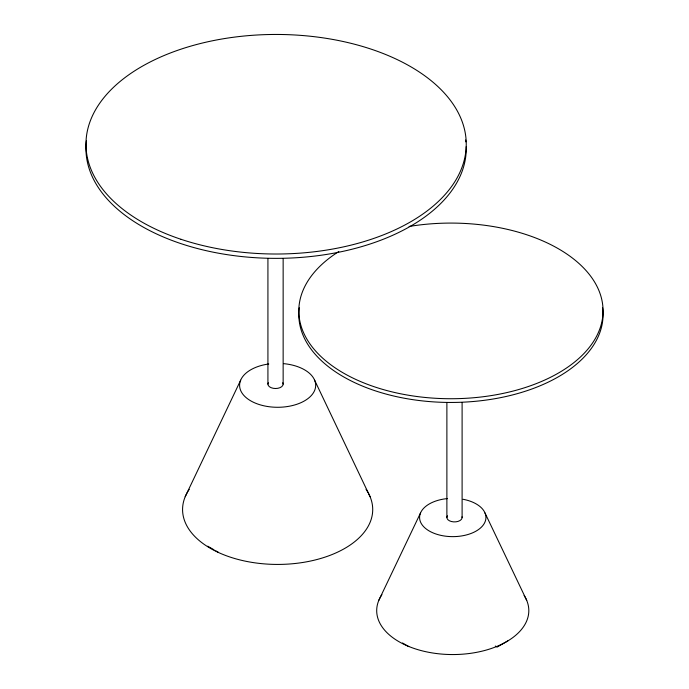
<?xml version="1.0" encoding="UTF-8"?>
<svg xmlns="http://www.w3.org/2000/svg" width="689" height="689" viewBox="0 0 689 689"><rect width="100%" height="100%" fill="white"/><g stroke="black" fill="none" stroke-linecap="round" stroke-linejoin="round"><path stroke-width="1.03" d="M185.195 496.726L240.668 380.207M378.795 600.386L420.497 513.012M507.862 640.873L497.105 647.083L495.313 646.049M402.479 642.975L408.758 646.601M207.725 546.179L214.003 549.805M215.795 550.838L218.482 552.389M485.013 513.012L526.715 600.386M314.623 380.207L370.088 496.726M462.104 402.557L462.104 517.508M446.885 402.557L446.885 517.508M283.145 258.487L283.145 384.118M267.926 258.487L267.926 384.118M466.212 146.662A190.147 109.784 0 0 1 271.113 258.323A190.147 109.784 0 0 1 86.409 140.918M465.661 139.962A190.147 109.784 0 0 1 465.885 141.874M409.12 226.466A152.114 87.822 0 0 1 602.763 316.311A152.114 87.822 0 0 1 391.464 391.74A152.114 87.822 0 0 1 338.781 251.571M602.582 307.742A152.114 87.822 0 0 1 450.933 402.454A152.114 87.822 0 0 1 299.284 307.742M462.009 516.819A7.605 4.392 0 0 1 453.603 521.874A7.605 4.392 0 0 1 447.471 515.828M282.766 382.757A7.605 4.392 0 0 1 275.531 388.51A7.605 4.392 0 0 1 268.305 382.757M368.512 493.402A95.073 54.887 0 0 1 273.912 564.386A95.073 54.887 0 0 1 189.251 489.336M366.04 489.336A95.073 54.887 0 0 1 368.064 492.575M283.592 363.646A38.033 21.953 0 0 1 310.067 396.804A38.033 21.953 0 0 1 246.877 398.242A38.033 21.953 0 0 1 268.77 363.981M463.008 499.267A33.175 19.154 0 0 1 478.536 529.54A33.175 19.154 0 0 1 424.028 527.059A33.175 19.154 0 0 1 447.566 498.569M524.114 595.442A76.057 43.915 0 0 1 452.01 654.55A76.057 43.915 0 0 1 381.93 594.633M181.026 239.307A190.147 109.784 0 0 0 466.246 144.234A190.147 109.784 0 0 0 181.026 49.16A190.147 109.784 0 0 0 181.026 239.307"/></g></svg>
